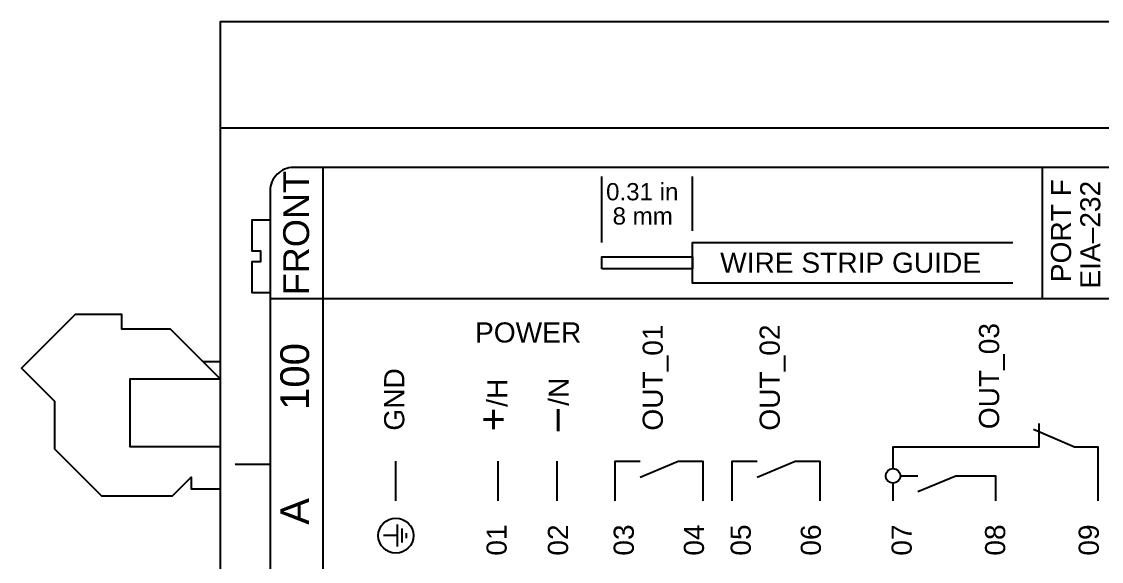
# Model space of a CAD drawing. Extents: x 1 to 47, y 1 to 35.
# Drawn here: x 26.581 to 30.274, y 15.215 to 17.063 of the extents above; entities that cross this region are included whole.
import ezdxf

# ---------------------------------------------------------------- set-up
doc = ezdxf.new("R2010")
doc.units = 0
doc.header["$MEASUREMENT"] = 0
doc.layers.add('10_00______DWG_', color=7, linetype='CONTINUOUS')
doc.styles.add('ARIAL', font='arial.ttf')

msp = doc.modelspace()

# ---------------------------------------------------------------- linework, layer by layer
at = {"layer": '10_00______DWG_'}
for points in [[(32.356, 9.7794), (27.2612, 9.7794), (27.2612, 17.0629), (32.356, 17.0629)], [(27.2612, 16.6987), (32.356, 16.6987)], [(27.6109, 16.5636), (27.6109, 10.2386)], [(30.0711, 16.5635), (30.0711, 16.1152)], [(28.5654, 16.3072), (28.5654, 16.5328)], [(28.8753, 16.3472), (28.8753, 16.5328)], [(27.4291, 16.1342), (27.3691, 16.1342), (27.3691, 16.2417), (27.3991, 16.2417), (27.3991, 16.2767), (27.3691, 16.2767), (27.3691, 16.3842), (27.4291, 16.3842)], [(29.9711, 16.1672), (28.8753, 16.1672), (28.8753, 16.3072), (29.9711, 16.3072)], [(28.5654, 16.2172), (28.5654, 16.2572), (28.8753, 16.2572), (28.8753, 16.2172), (28.5654, 16.2172)], [(27.4311, 16.1152), (31.3011, 16.1152)], [(27.2612, 15.8392), (27.0902, 16.0102), (26.9242, 16.0102), (26.9242, 16.0602), (26.7642, 16.0602), (26.5812, 15.8772), (26.6942, 15.7642), (26.6942, 15.6002), (26.8542, 15.4402), (27.0972, 15.4402), (27.1612, 15.5042), (27.1612, 15.4642), (27.2612, 15.4642)], [(27.2612, 15.8985), (27.2019, 15.8985)], [(27.2612, 15.8392), (26.9512, 15.8392), (26.9512, 15.6092), (27.2612, 15.6092)], [(29.5611, 15.5329), (29.5611, 15.6079), (30.0612, 15.6079), (30.0612, 15.6879)], [(30.0411, 15.6679), (30.1811, 15.6079), (30.2611, 15.6079), (30.2611, 15.4229)], [(27.4312, 15.5469), (27.3112, 15.5469)], [(27.4291, 15.5469), (27.3616, 15.5469)], [(27.8609, 15.4229), (27.8609, 15.5579)], [(27.8609, 15.4229), (27.8609, 15.5579)], [(28.2109, 15.4229), (28.2109, 15.5579)], [(28.411, 15.5579), (28.411, 15.4229)], [(28.611, 15.4229), (28.611, 15.5579), (28.6961, 15.5579)], [(28.6962, 15.5042), (28.8261, 15.5579), (28.9111, 15.5579), (28.9111, 15.4229)], [(29.011, 15.4229), (29.011, 15.5579), (29.0961, 15.5579)], [(29.0962, 15.5042), (29.2261, 15.5579), (29.3111, 15.5579), (29.3111, 15.4229)], [(29.5611, 15.4229), (29.5611, 15.4829)], [(29.5861, 15.5079), (29.6462, 15.5079)], [(29.6462, 15.4542), (29.7762, 15.5079), (29.911, 15.5079), (29.911, 15.4229)], [(27.867, 15.2665), (27.867, 15.3412)], [(27.882, 15.2803), (27.882, 15.3275)], [(27.867, 15.3039), (27.819, 15.3039)], [(27.897, 15.2952), (27.897, 15.3126)]]:
    msp.add_lwpolyline(points, dxfattribs=at)
msp.add_lwpolyline([(31.2211, 16.5636), (27.5112, 16.5636, 0.414214), (27.4312, 16.4836), (27.4312, 10.3186, 0.414212), (27.5112, 10.2386), (31.2211, 10.2386, 0.414211), (31.3011, 10.3186), (31.3011, 16.4836, 0.414219)], format="xyb", close=True, dxfattribs=at)
for centre, radius in [((29.5611, 15.5079), 0.025), ((27.8609, 15.3039), 0.06)]:
    msp.add_circle(centre, radius, dxfattribs=at)

# ---------------------------------------------------------------- texts
at = {"layer": '10_00______DWG_', "style": 'ARIAL'}
for s, height, p in [('FRONT', 0.0885, (27.5642, 16.126)), ('PORT F', 0.06883, (30.17, 16.1709)), ('EIA–232', 0.06883, (30.27, 16.1491)), ('OUT_03', 0.06883, (29.9238, 15.6679)), ('OUT_01', 0.06883, (28.7738, 15.6629)), ('OUT_02', 0.06883, (29.1738, 15.6629)), ('100', 0.09833, (27.5642, 15.7336)), ('GND', 0.06883, (27.8898, 15.6629)), ('/H', 0.06883, (28.2421, 15.7442)), ('/N', 0.06883, (28.4521, 15.7478)), ('+', 0.0983, (28.2421, 15.6609)), ('–', 0.0983, (28.4521, 15.6607)), ('A', 0.0983, (27.5642, 15.3407)), ('01', 0.06883, (28.2398, 15.235)), ('02', 0.06883, (28.4498, 15.235)), ('03', 0.06883, (28.6746, 15.235)), ('04', 0.06883, (28.9146, 15.235)), ('05', 0.06883, (29.0746, 15.235)), ('06', 0.06883, (29.3144, 15.235)), ('07', 0.06883, (29.6249, 15.235)), ('08', 0.06883, (29.9446, 15.235)), ('09', 0.06883, (30.2647, 15.235))]:
    msp.add_text(s, height=height, rotation=90, dxfattribs=at).set_placement(p)
for s, height, p in [('0.31 in', 0.059, (28.5798, 16.4512)), ('8 mm', 0.059, (28.6021, 16.3681)), ('WIRE STRIP GUIDE', 0.068833, (28.97, 16.2033)), ('POWER', 0.06883, (28.1317, 15.9645))]:
    msp.add_text(s, height=height, dxfattribs=at).set_placement(p)

doc.saveas('drawing.dxf')
